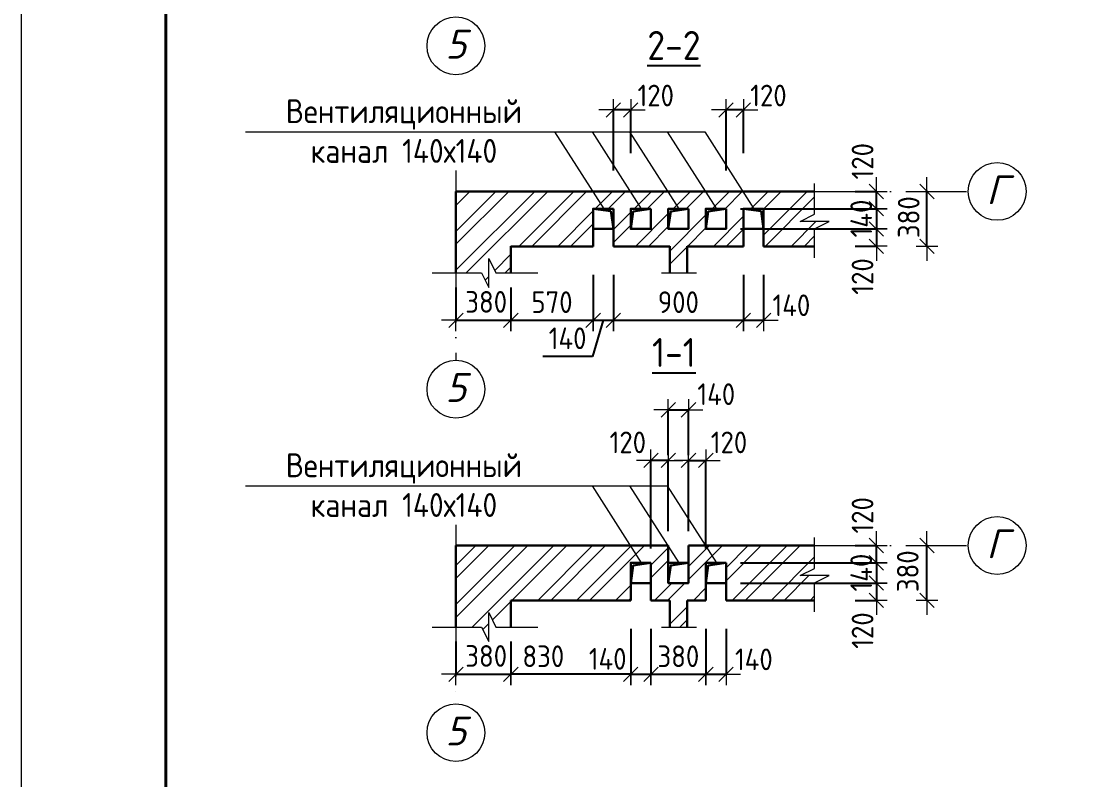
# Model space of a CAD drawing. Header units: millimetres. Extents: x 854812 to 1164625, y 589925 to 823301.
# Drawn here: x 1012654 to 1027511, y 620121 to 630616 of the extents above; entities that cross this region are included whole.
import ezdxf
from ezdxf.enums import TextEntityAlignment as Align

# ---------------------------------------------------------------- set-up
doc = ezdxf.new("R2010")
doc.units = ezdxf.units.MM
doc.linetypes.add('ACAD_ISO10W100', pattern=[18, 12, -3, 0, -3])
doc.linetypes.add('JIS_08_15', pattern=[17.25, 15, -0.75, 0.75, -0.75])
doc.layers.get('Defpoints').update_dxf_attribs({"color": 40})
doc.layers.add('F-text', color=7, linetype='Continuous')
for name, color, linetype, lineweight in [('Text', 7, 'Continuous', 15), ('оси', 50, 'JIS_08_15', 9), ('размеры', 215, 'Continuous', 13), ('стены', 172, 'Continuous', 30), ('текст', 7, 'Continuous', 13), ('УКАЗАТЕЛЬ', 6, 'Continuous', 13), ('штриховка', 8, 'Continuous', 9)]:
    doc.layers.add(name, color=color, linetype=linetype, lineweight=lineweight)
doc.styles.add('GOST 2.304', font='isocpeur.ttf', dxfattribs={"width": 0.9})
doc.styles.add('Isocpeur', font='isocpeui.ttf')
doc.styles.get("Standard").update_dxf_attribs({"font": 'arial.ttf'})
doc.styles.add('Оксана', font='arial.ttf')
doc.dimstyles.new('C 2', dxfattribs={"dimscale": 100, "dimtxt": 3, "dimasz": 0.1, "dimexe": 0, "dimexo": 2, "dimgap": 1, "dimtad": 1, "dimdec": 0, "dimlfac": 0.5, "dimdsep": 46, "dimtxsty": 'GOST 2.304', "dimblk": 'A8MITTA', "dimcen": 3, "dimclrt": 256, "dimaunit": 1, "dimadec": 0, "dimazin": 0, "dimtfac": 1, "dimtdec": 0, "dimtofl": 0, "dimtmove": 1, "dimatfit": 3, "dimldrblk": 'OBLIQUE', "dimfxl": 1, "dimtolj": 1, "dimtzin": 0, "dimarcsym": 0})

# ---------------------------------------------------------------- blocks, each defined once
blk = doc.blocks.new('*U1095')
at = {"color": 7, "linetype": 'Continuous', "lineweight": 0}
blk.add_lwpolyline([(-594, 420), (0, 420), (0, 0), (-594, 0)], close=True, dxfattribs=at)
at = {"color": 7, "linetype": 'Continuous', "lineweight": 40}
blk.add_lwpolyline([(-574, 415), (-5, 415), (-5, 5), (-574, 5)], close=True, dxfattribs=at)
at = {"color": 7, "style": 'Оксана', "flags": 8}
for tag, height, p in [('НАИМЕНОВАНИЕ_ОБЪЕКТА_СТРОИТЕЛЬСТВА', 2.71, (-64.88, 42.01)), ('НАИМЕНОВАНИЕ_ЧЕРТЕЖА', 2.86, (-88.9, 11.79))]:
    blk.add_attdef(tag, text='', height=height, dxfattribs=at).set_placement(p, align=Align.MIDDLE_CENTER)
at = {"color": 7, "linetype": 'Continuous', "lineweight": 20, "style": 'Оксана', "flags": 8}
blk.add_attdef('ИНВ.№ПОДЛ.', text='', height=2.5, rotation=90, dxfattribs=at).set_placement((-577.5, 17.5), align=Align.MIDDLE_CENTER)
for tag, height, p in [('НАИМЕНОВАНИЕ_СООРУЖЕНИЯ', 3.57, (-91.21, 26.62)), ('ОРГАНИЗАЦИЯ/ЛИЦЕНЗИЯ', 2.29, (-29.74, 11.97))]:
    blk.add_attdef(tag, text='', height=height, dxfattribs=at).set_placement(p, align=Align.MIDDLE_CENTER)
at = {"color": 7, "linetype": 'Continuous', "lineweight": 20, "flags": 8}
for tag, p in [('---------------------------------------------------', (-210, 5)), ('--------------------------------------------------', (-210, -2))]:
    blk.add_attdef(tag, text='', height=0.143, dxfattribs=at).set_placement(p, align=Align.TOP_LEFT)
at = {"layer": 'Text', "color": 7, "linetype": 'Continuous', "lineweight": 20, "style": 'GOST 2.304', "width": 0.9, "flags": 8}
blk.add_attdef('ОБОЗНАЧЕНИЕ_ДОКУМЕНТА', text='', height=4.29, dxfattribs=at).set_placement((-65.21, 54.98), align=Align.MIDDLE_CENTER)
at = {"layer": 'Text', "color": 7, "style": 'GOST 2.304', "width": 0.9, "flags": 8}
for tag, p in [('СТАДИЯ', (-47.5, 25)), ('ЛИСТ', (-32.5, 25)), ('ЛИСТОВ', (-15, 25))]:
    blk.add_attdef(tag, text='', height=2.86, dxfattribs=at).set_placement(p, align=Align.MIDDLE_CENTER)
blk = doc.blocks.new('A8MITTA')
for p, q in [((0, 15), (0, -15)), ((-20, 0), (20, 0)), ((-10, -10), (10, 10))]:
    blk.add_line(p, q)
blk = doc.blocks.new('*D1141')
at = {"layer": 'Defpoints', "color": 0, "ltscale": 0.1}
for p in [(1025190, 623361), (1025397, 623361), (1025397, 622601)]:
    blk.add_point(p, dxfattribs=at)
at = {"layer": 'размеры', "color": 0, "lineweight": -2, "ltscale": 0.1}
for p, q in [((1025197, 623361), (1025190, 623361)), ((1025190, 622611), (1025190, 623351)), ((1025197, 622601), (1025190, 622601))]:
    blk.add_line(p, q, dxfattribs=at)
at = {"layer": 'размеры', "color": 0, "lineweight": -2, "ltscale": 0.1, "xscale": 10, "yscale": 10, "zscale": 10}
for p, rotation in [((1025190, 623361), 90), ((1025190, 622601), 270)]:
    blk.add_blockref('A8MITTA', p, dxfattribs=dict(at, rotation=rotation))
at = {"layer": 'размеры', "ltscale": 0.1, "insert": (1024925, 623005), "char_height": 300, "attachment_point": 5, "rotation": 90, "style": 'GOST 2.304'}
blk.add_mtext('\\A1;380', dxfattribs=at)
blk = doc.blocks.new('_Oblique')
at = {"color": 0, "linetype": 'ByBlock', "lineweight": -2}
blk.add_line((-0.5, -0.5), (0.5, 0.5), dxfattribs=at)
blk = doc.blocks.new('*D1142')
at = {"layer": 'Defpoints', "color": 0, "ltscale": 0.1}
for p in [(1023998, 623361), (1024490, 623361), (1022409, 623122)]:
    blk.add_point(p, dxfattribs=at)
at = {"layer": 'размеры', "color": 0, "lineweight": -2, "ltscale": 0.1}
for p, q in [((1024198, 623361), (1024490, 623361)), ((1024490, 623132), (1024490, 623351)), ((1022609, 623122), (1024490, 623122))]:
    blk.add_line(p, q, dxfattribs=at)
at = {"layer": 'размеры', "color": 0, "lineweight": -2, "ltscale": 0.1, "xscale": 10, "yscale": 10, "zscale": 10}
for p, rotation in [((1024490, 623361), 90), ((1024490, 623122), 270)]:
    blk.add_blockref('A8MITTA', p, dxfattribs=dict(at, rotation=rotation))
at = {"layer": 'размеры', "ltscale": 0.1, "insert": (1024299, 623779), "char_height": 300, "attachment_point": 5, "rotation": 90, "style": 'GOST 2.304'}
blk.add_mtext('\\A1;120', dxfattribs=at)
blk = doc.blocks.new('*D1143')
at = {"layer": 'Defpoints', "color": 0, "ltscale": 0.1}
for p in [(1022409, 622842), (1023998, 622602), (1024490, 622602)]:
    blk.add_point(p, dxfattribs=at)
at = {"layer": 'размеры', "color": 0, "lineweight": -2, "ltscale": 0.1}
for p, q in [((1022609, 622842), (1024490, 622842)), ((1024490, 622832), (1024490, 622612)), ((1024198, 622602), (1024490, 622602))]:
    blk.add_line(p, q, dxfattribs=at)
at = {"layer": 'размеры', "color": 0, "lineweight": -2, "ltscale": 0.1, "xscale": 10, "yscale": 10, "zscale": 10}
for p, rotation in [((1024490, 622842), 90), ((1024490, 622602), 270)]:
    blk.add_blockref('A8MITTA', p, dxfattribs=dict(at, rotation=rotation))
at = {"layer": 'размеры', "ltscale": 0.1, "insert": (1024299, 622184), "char_height": 300, "attachment_point": 5, "rotation": 90, "style": 'GOST 2.304'}
blk.add_mtext('\\A1;120', dxfattribs=at)
blk = doc.blocks.new('*D1144')
at = {"layer": 'Defpoints', "color": 0, "ltscale": 0.1}
for p in [(1024238, 623122), (1024238, 622842), (1024490, 622842)]:
    blk.add_point(p, dxfattribs=at)
at = {"layer": 'размеры', "color": 0, "lineweight": -2, "ltscale": 0.1}
for p, q in [((1024438, 623122), (1024490, 623122)), ((1024490, 623112), (1024490, 622852)), ((1024438, 622842), (1024490, 622842))]:
    blk.add_line(p, q, dxfattribs=at)
at = {"layer": 'размеры', "color": 0, "lineweight": -2, "ltscale": 0.1, "xscale": 10, "yscale": 10, "zscale": 10}
for p, rotation in [((1024490, 623122), 90), ((1024490, 622842), 270)]:
    blk.add_blockref('A8MITTA', p, dxfattribs=dict(at, rotation=rotation))
at = {"layer": 'размеры', "ltscale": 0.1, "insert": (1024281, 622986), "char_height": 300, "attachment_point": 5, "rotation": 90, "style": 'GOST 2.304'}
blk.add_mtext('\\A1;140', dxfattribs=at)
blk = doc.blocks.new('*D1145')
at = {"layer": 'Defpoints', "color": 0, "ltscale": 0.1}
for p in [(1021089, 622407), (1021369, 622407), (1021369, 621578)]:
    blk.add_point(p, dxfattribs=at)
at = {"layer": 'размеры', "color": 0, "lineweight": -2, "ltscale": 0.1}
for p, q in [((1021089, 622207), (1021089, 621578)), ((1021369, 622207), (1021369, 621578)), ((1021099, 621578), (1021359, 621578))]:
    blk.add_line(p, q, dxfattribs=at)
at = {"layer": 'размеры', "color": 0, "lineweight": -2, "ltscale": 0.1, "xscale": 10, "yscale": 10, "zscale": 10, "rotation": 180}
blk.add_blockref('A8MITTA', (1021089, 621578), dxfattribs=at)
at = {"layer": 'размеры', "color": 0, "lineweight": -2, "ltscale": 0.1, "xscale": 10, "yscale": 10, "zscale": 10}
blk.add_blockref('A8MITTA', (1021369, 621578), dxfattribs=at)
at = {"layer": 'размеры', "ltscale": 0.1, "insert": (1020770, 621792), "char_height": 300, "attachment_point": 5, "style": 'GOST 2.304'}
blk.add_mtext('\\A1;140', dxfattribs=at)
blk = doc.blocks.new('*D1146')
at = {"layer": 'Defpoints', "color": 0, "ltscale": 0.1}
for p in [(1021369, 622407), (1022129, 622407), (1022129, 621578)]:
    blk.add_point(p, dxfattribs=at)
at = {"layer": 'размеры', "color": 0, "lineweight": -2, "ltscale": 0.1}
for p, q in [((1021369, 622207), (1021369, 621578)), ((1022129, 622207), (1022129, 621578)), ((1021379, 621578), (1022119, 621578))]:
    blk.add_line(p, q, dxfattribs=at)
at = {"layer": 'размеры', "color": 0, "lineweight": -2, "ltscale": 0.1, "xscale": 10, "yscale": 10, "zscale": 10, "rotation": 180}
blk.add_blockref('A8MITTA', (1021369, 621578), dxfattribs=at)
at = {"layer": 'размеры', "color": 0, "lineweight": -2, "ltscale": 0.1, "xscale": 10, "yscale": 10, "zscale": 10}
blk.add_blockref('A8MITTA', (1022129, 621578), dxfattribs=at)
at = {"layer": 'размеры', "ltscale": 0.1, "insert": (1021749, 621828), "char_height": 300, "attachment_point": 5, "style": 'GOST 2.304'}
blk.add_mtext('\\A1;380', dxfattribs=at)
blk = doc.blocks.new('*D1147')
at = {"layer": 'Defpoints', "color": 0, "ltscale": 0.1}
for p in [(1022129, 622407), (1022409, 622407), (1022409, 621578)]:
    blk.add_point(p, dxfattribs=at)
at = {"layer": 'размеры', "color": 0, "lineweight": -2, "ltscale": 0.1}
for p, q in [((1022129, 622207), (1022129, 621578)), ((1022409, 622207), (1022409, 621578)), ((1022139, 621578), (1022399, 621578))]:
    blk.add_line(p, q, dxfattribs=at)
at = {"layer": 'размеры', "color": 0, "lineweight": -2, "ltscale": 0.1, "xscale": 10, "yscale": 10, "zscale": 10, "rotation": 180}
blk.add_blockref('A8MITTA', (1022129, 621578), dxfattribs=at)
at = {"layer": 'размеры', "color": 0, "lineweight": -2, "ltscale": 0.1, "xscale": 10, "yscale": 10, "zscale": 10}
blk.add_blockref('A8MITTA', (1022409, 621578), dxfattribs=at)
at = {"layer": 'размеры', "ltscale": 0.1, "insert": (1022794, 621785), "char_height": 300, "attachment_point": 5, "style": 'GOST 2.304'}
blk.add_mtext('\\A1;140', dxfattribs=at)
blk = doc.blocks.new('*D1148')
at = {"layer": 'Defpoints', "color": 0, "ltscale": 0.1}
for p in [(1021889, 625239), (1021609, 624410), (1021889, 624410)]:
    blk.add_point(p, dxfattribs=at)
at = {"layer": 'размеры', "color": 0, "lineweight": -2, "ltscale": 0.1}
for p, q in [((1021609, 624610), (1021609, 625239)), ((1021619, 625239), (1021879, 625239)), ((1021889, 624610), (1021889, 625239))]:
    blk.add_line(p, q, dxfattribs=at)
at = {"layer": 'размеры', "color": 0, "lineweight": -2, "ltscale": 0.1, "xscale": 10, "yscale": 10, "zscale": 10, "rotation": 180}
blk.add_blockref('A8MITTA', (1021609, 625239), dxfattribs=at)
at = {"layer": 'размеры', "color": 0, "lineweight": -2, "ltscale": 0.1, "xscale": 10, "yscale": 10, "zscale": 10}
blk.add_blockref('A8MITTA', (1021889, 625239), dxfattribs=at)
at = {"layer": 'размеры', "ltscale": 0.1, "insert": (1022274, 625456), "char_height": 300, "attachment_point": 5, "style": 'GOST 2.304'}
blk.add_mtext('\\A1;140', dxfattribs=at)
blk = doc.blocks.new('*D1149')
at = {"layer": 'Defpoints', "color": 0, "ltscale": 0.1}
for p in [(1021369, 624539), (1021609, 623362), (1021369, 623122)]:
    blk.add_point(p, dxfattribs=at)
at = {"layer": 'размеры', "color": 0, "lineweight": -2, "ltscale": 0.1}
for p, q in [((1021369, 623322), (1021369, 624539)), ((1021599, 624539), (1021379, 624539)), ((1021609, 623562), (1021609, 624539))]:
    blk.add_line(p, q, dxfattribs=at)
at = {"layer": 'размеры', "color": 0, "lineweight": -2, "ltscale": 0.1, "xscale": 10, "yscale": 10, "zscale": 10, "rotation": 180}
blk.add_blockref('A8MITTA', (1021369, 624539), dxfattribs=at)
at = {"layer": 'размеры', "color": 0, "lineweight": -2, "ltscale": 0.1, "xscale": 10, "yscale": 10, "zscale": 10}
blk.add_blockref('A8MITTA', (1021609, 624539), dxfattribs=at)
at = {"layer": 'размеры', "ltscale": 0.1, "insert": (1021049, 624789), "char_height": 300, "attachment_point": 5, "style": 'GOST 2.304'}
blk.add_mtext('\\A1;120', dxfattribs=at)
blk = doc.blocks.new('*D1150')
at = {"layer": 'Defpoints', "color": 0, "ltscale": 0.1}
for p in [(1022129, 624539), (1021889, 623362), (1022129, 623122)]:
    blk.add_point(p, dxfattribs=at)
at = {"layer": 'размеры', "color": 0, "lineweight": -2, "ltscale": 0.1}
for p, q in [((1021889, 623562), (1021889, 624539)), ((1021899, 624539), (1022119, 624539)), ((1022129, 623322), (1022129, 624539))]:
    blk.add_line(p, q, dxfattribs=at)
at = {"layer": 'размеры', "color": 0, "lineweight": -2, "ltscale": 0.1, "xscale": 10, "yscale": 10, "zscale": 10, "rotation": 180}
blk.add_blockref('A8MITTA', (1021889, 624539), dxfattribs=at)
at = {"layer": 'размеры', "color": 0, "lineweight": -2, "ltscale": 0.1, "xscale": 10, "yscale": 10, "zscale": 10}
blk.add_blockref('A8MITTA', (1022129, 624539), dxfattribs=at)
at = {"layer": 'размеры', "ltscale": 0.1, "insert": (1022450, 624789), "char_height": 300, "attachment_point": 5, "style": 'GOST 2.304'}
blk.add_mtext('\\A1;120', dxfattribs=at)
blk = doc.blocks.new('*D1151')
at = {"layer": 'Defpoints', "color": 0, "ltscale": 0.1}
for p in [(1025190, 628263), (1025397, 628263), (1025397, 627503)]:
    blk.add_point(p, dxfattribs=at)
at = {"layer": 'размеры', "color": 0, "lineweight": -2, "ltscale": 0.1}
for p, q in [((1025197, 628263), (1025190, 628263)), ((1025190, 627513), (1025190, 628253)), ((1025197, 627503), (1025190, 627503))]:
    blk.add_line(p, q, dxfattribs=at)
at = {"layer": 'размеры', "color": 0, "lineweight": -2, "ltscale": 0.1, "xscale": 10, "yscale": 10, "zscale": 10}
for p, rotation in [((1025190, 628263), 90), ((1025190, 627503), 270)]:
    blk.add_blockref('A8MITTA', p, dxfattribs=dict(at, rotation=rotation))
at = {"layer": 'размеры', "ltscale": 0.1, "insert": (1024938, 627907), "char_height": 300, "attachment_point": 5, "rotation": 90, "style": 'GOST 2.304'}
blk.add_mtext('\\A1;380', dxfattribs=at)
blk = doc.blocks.new('*D1155')
at = {"layer": 'Defpoints', "color": 0, "ltscale": 0.1}
for p in [(1023998, 628263), (1024490, 628263), (1022409, 628024)]:
    blk.add_point(p, dxfattribs=at)
at = {"layer": 'размеры', "color": 0, "lineweight": -2, "ltscale": 0.1}
for p, q in [((1024198, 628263), (1024490, 628263)), ((1024490, 628034), (1024490, 628253)), ((1022609, 628024), (1024490, 628024))]:
    blk.add_line(p, q, dxfattribs=at)
at = {"layer": 'размеры', "color": 0, "lineweight": -2, "ltscale": 0.1, "xscale": 10, "yscale": 10, "zscale": 10}
for p, rotation in [((1024490, 628263), 90), ((1024490, 628024), 270)]:
    blk.add_blockref('A8MITTA', p, dxfattribs=dict(at, rotation=rotation))
at = {"layer": 'размеры', "ltscale": 0.1, "insert": (1024299, 628681), "char_height": 300, "attachment_point": 5, "rotation": 90, "style": 'GOST 2.304'}
blk.add_mtext('\\A1;120', dxfattribs=at)
blk = doc.blocks.new('*D1156')
at = {"layer": 'Defpoints', "color": 0, "ltscale": 0.1}
for p in [(1022409, 627744), (1023998, 627504), (1024490, 627504)]:
    blk.add_point(p, dxfattribs=at)
at = {"layer": 'размеры', "color": 0, "lineweight": -2, "ltscale": 0.1}
for p, q in [((1022609, 627744), (1024490, 627744)), ((1024490, 627734), (1024490, 627514)), ((1024198, 627504), (1024490, 627504))]:
    blk.add_line(p, q, dxfattribs=at)
at = {"layer": 'размеры', "color": 0, "lineweight": -2, "ltscale": 0.1, "xscale": 10, "yscale": 10, "zscale": 10}
for p, rotation in [((1024490, 627744), 90), ((1024490, 627504), 270)]:
    blk.add_blockref('A8MITTA', p, dxfattribs=dict(at, rotation=rotation))
at = {"layer": 'размеры', "ltscale": 0.1, "insert": (1024299, 627086), "char_height": 300, "attachment_point": 5, "rotation": 90, "style": 'GOST 2.304'}
blk.add_mtext('\\A1;120', dxfattribs=at)
blk = doc.blocks.new('*D1157')
at = {"layer": 'Defpoints', "color": 0, "ltscale": 0.1}
for p in [(1024238, 628024), (1024238, 627744), (1024490, 627744)]:
    blk.add_point(p, dxfattribs=at)
at = {"layer": 'размеры', "color": 0, "lineweight": -2, "ltscale": 0.1}
for p, q in [((1024438, 628024), (1024490, 628024)), ((1024490, 628014), (1024490, 627754)), ((1024438, 627744), (1024490, 627744))]:
    blk.add_line(p, q, dxfattribs=at)
at = {"layer": 'размеры', "color": 0, "lineweight": -2, "ltscale": 0.1, "xscale": 10, "yscale": 10, "zscale": 10}
for p, rotation in [((1024490, 628024), 90), ((1024490, 627744), 270)]:
    blk.add_blockref('A8MITTA', p, dxfattribs=dict(at, rotation=rotation))
at = {"layer": 'размеры', "ltscale": 0.1, "insert": (1024281, 627888), "char_height": 300, "attachment_point": 5, "rotation": 90, "style": 'GOST 2.304'}
blk.add_mtext('\\A1;140', dxfattribs=at)
blk = doc.blocks.new('*D1152')
at = {"layer": 'Defpoints', "color": 0, "ltscale": 0.1}
for p in [(1020569, 627309), (1020849, 627309), (1020849, 626480)]:
    blk.add_point(p, dxfattribs=at)
at = {"layer": 'размеры', "color": 0, "lineweight": -2, "ltscale": 0.1}
for p, q in [((1020569, 627109), (1020569, 626480)), ((1020849, 627109), (1020849, 626480)), ((1020709, 626480), (1020558, 625980)), ((1020579, 626480), (1020839, 626480)), ((1020558, 625980), (1019872, 625980))]:
    blk.add_line(p, q, dxfattribs=at)
at = {"layer": 'размеры', "color": 0, "lineweight": -2, "ltscale": 0.1, "xscale": 10, "yscale": 10, "zscale": 10, "rotation": 180}
blk.add_blockref('A8MITTA', (1020569, 626480), dxfattribs=at)
at = {"layer": 'размеры', "color": 0, "lineweight": -2, "ltscale": 0.1, "xscale": 10, "yscale": 10, "zscale": 10}
blk.add_blockref('A8MITTA', (1020849, 626480), dxfattribs=at)
at = {"layer": 'размеры', "ltscale": 0.1, "insert": (1020215, 626230), "char_height": 300, "attachment_point": 5, "style": 'GOST 2.304'}
blk.add_mtext('\\A1;140', dxfattribs=at)
blk = doc.blocks.new('*D1153')
at = {"layer": 'Defpoints', "color": 0, "ltscale": 0.1}
for p in [(1022649, 627309), (1020849, 627109), (1022649, 626480)]:
    blk.add_point(p, dxfattribs=at)
at = {"layer": 'размеры', "color": 0, "lineweight": -2, "ltscale": 0.1}
for p, q in [((1022649, 627109), (1022649, 626480)), ((1020849, 626909), (1020849, 626480)), ((1020859, 626480), (1022639, 626480))]:
    blk.add_line(p, q, dxfattribs=at)
at = {"layer": 'размеры', "color": 0, "lineweight": -2, "ltscale": 0.1, "xscale": 10, "yscale": 10, "zscale": 10, "rotation": 180}
blk.add_blockref('A8MITTA', (1020849, 626480), dxfattribs=at)
at = {"layer": 'размеры', "color": 0, "lineweight": -2, "ltscale": 0.1, "xscale": 10, "yscale": 10, "zscale": 10}
blk.add_blockref('A8MITTA', (1022649, 626480), dxfattribs=at)
at = {"layer": 'размеры', "ltscale": 0.1, "insert": (1021749, 626730), "char_height": 300, "attachment_point": 5, "style": 'GOST 2.304'}
blk.add_mtext('\\A1;900', dxfattribs=at)
blk = doc.blocks.new('*D1154')
at = {"layer": 'Defpoints', "color": 0, "ltscale": 0.1}
for p in [(1022649, 627309), (1022929, 627309), (1022929, 626480)]:
    blk.add_point(p, dxfattribs=at)
at = {"layer": 'размеры', "color": 0, "lineweight": -2, "ltscale": 0.1}
for p, q in [((1022649, 627109), (1022649, 626480)), ((1022929, 627109), (1022929, 626480)), ((1022659, 626480), (1022919, 626480))]:
    blk.add_line(p, q, dxfattribs=at)
at = {"layer": 'размеры', "color": 0, "lineweight": -2, "ltscale": 0.1, "xscale": 10, "yscale": 10, "zscale": 10, "rotation": 180}
blk.add_blockref('A8MITTA', (1022649, 626480), dxfattribs=at)
at = {"layer": 'размеры', "color": 0, "lineweight": -2, "ltscale": 0.1, "xscale": 10, "yscale": 10, "zscale": 10}
blk.add_blockref('A8MITTA', (1022929, 626480), dxfattribs=at)
at = {"layer": 'размеры', "ltscale": 0.1, "insert": (1023314, 626687), "char_height": 300, "attachment_point": 5, "style": 'GOST 2.304'}
blk.add_mtext('\\A1;140', dxfattribs=at)
blk = doc.blocks.new('*D1158')
at = {"layer": 'Defpoints', "color": 0, "ltscale": 0.1}
for p in [(1022409, 629391), (1022649, 628593), (1022409, 628353)]:
    blk.add_point(p, dxfattribs=at)
at = {"layer": 'размеры', "color": 0, "lineweight": -2, "ltscale": 0.1}
for p, q in [((1022409, 628553), (1022409, 629391)), ((1022639, 629391), (1022419, 629391)), ((1022649, 628793), (1022649, 629391))]:
    blk.add_line(p, q, dxfattribs=at)
at = {"layer": 'размеры', "color": 0, "lineweight": -2, "ltscale": 0.1, "xscale": 10, "yscale": 10, "zscale": 10, "rotation": 180}
blk.add_blockref('A8MITTA', (1022409, 629391), dxfattribs=at)
at = {"layer": 'размеры', "color": 0, "lineweight": -2, "ltscale": 0.1, "xscale": 10, "yscale": 10, "zscale": 10}
blk.add_blockref('A8MITTA', (1022649, 629391), dxfattribs=at)
at = {"layer": 'размеры', "ltscale": 0.1, "insert": (1022996, 629591), "char_height": 300, "attachment_point": 5, "style": 'GOST 2.304'}
blk.add_mtext('\\A1;120', dxfattribs=at)
blk = doc.blocks.new('*D1159')
at = {"layer": 'Defpoints', "color": 0, "ltscale": 0.1}
for p in [(1020849, 629391), (1021089, 628593), (1020849, 628353)]:
    blk.add_point(p, dxfattribs=at)
at = {"layer": 'размеры', "color": 0, "lineweight": -2, "ltscale": 0.1}
for p, q in [((1020849, 628553), (1020849, 629391)), ((1021079, 629391), (1020859, 629391)), ((1021089, 628793), (1021089, 629391))]:
    blk.add_line(p, q, dxfattribs=at)
at = {"layer": 'размеры', "color": 0, "lineweight": -2, "ltscale": 0.1, "xscale": 10, "yscale": 10, "zscale": 10, "rotation": 180}
blk.add_blockref('A8MITTA', (1020849, 629391), dxfattribs=at)
at = {"layer": 'размеры', "color": 0, "lineweight": -2, "ltscale": 0.1, "xscale": 10, "yscale": 10, "zscale": 10}
blk.add_blockref('A8MITTA', (1021089, 629391), dxfattribs=at)
at = {"layer": 'размеры', "ltscale": 0.1, "insert": (1021436, 629591), "char_height": 300, "attachment_point": 5, "style": 'GOST 2.304'}
blk.add_mtext('\\A1;120', dxfattribs=at)
blk = doc.blocks.new('*D1171')
at = {"layer": 'Defpoints', "color": 0, "ltscale": 0.1}
for p in [(1021089, 622407), (1019429, 622233), (1019429, 621578)]:
    blk.add_point(p, dxfattribs=at)
at = {"layer": 'размеры', "color": 0, "lineweight": -2, "ltscale": 0.1}
for p, q in [((1021089, 622207), (1021089, 621578)), ((1019429, 622033), (1019429, 621578)), ((1021079, 621578), (1019439, 621578))]:
    blk.add_line(p, q, dxfattribs=at)
at = {"layer": 'размеры', "color": 0, "lineweight": -2, "ltscale": 0.1, "xscale": 10, "yscale": 10, "zscale": 10, "rotation": 180}
blk.add_blockref('A8MITTA', (1019429, 621578), dxfattribs=at)
at = {"layer": 'размеры', "color": 0, "lineweight": -2, "ltscale": 0.1, "xscale": 10, "yscale": 10, "zscale": 10}
blk.add_blockref('A8MITTA', (1021089, 621578), dxfattribs=at)
at = {"layer": 'размеры', "ltscale": 0.1, "insert": (1019879, 621828), "char_height": 300, "attachment_point": 5, "style": 'GOST 2.304'}
blk.add_mtext('\\A1;830', dxfattribs=at)
blk = doc.blocks.new('*D1172')
at = {"layer": 'Defpoints', "color": 0, "ltscale": 0.1}
for p in [(1018669, 622233, 0), (1019429, 622233, 0), (1019429, 621578)]:
    blk.add_point(p, dxfattribs=at)
at = {"layer": 'размеры', "color": 0, "lineweight": -2, "ltscale": 0.1}
for p, q in [((1018669, 622033), (1018669, 621578)), ((1019429, 622033), (1019429, 621578)), ((1018679, 621578), (1019419, 621578))]:
    blk.add_line(p, q, dxfattribs=at)
at = {"layer": 'размеры', "color": 0, "lineweight": -2, "ltscale": 0.1, "xscale": 10, "yscale": 10, "zscale": 10, "rotation": 180}
blk.add_blockref('A8MITTA', (1018669, 621578), dxfattribs=at)
at = {"layer": 'размеры', "color": 0, "lineweight": -2, "ltscale": 0.1, "xscale": 10, "yscale": 10, "zscale": 10}
blk.add_blockref('A8MITTA', (1019429, 621578), dxfattribs=at)
at = {"layer": 'размеры', "ltscale": 0.1, "insert": (1019088, 621832), "char_height": 300, "attachment_point": 5, "style": 'GOST 2.304'}
blk.add_mtext('\\A1;380', dxfattribs=at)
blk = doc.blocks.new('*D1173')
at = {"layer": 'Defpoints', "color": 0, "ltscale": 0.1}
for p in [(1019429, 627135, 0), (1020569, 626879, 0), (1020569, 626480)]:
    blk.add_point(p, dxfattribs=at)
at = {"layer": 'размеры', "color": 0, "lineweight": -2, "ltscale": 0.1}
for p, q in [((1019429, 626935), (1019429, 626480)), ((1020569, 626679), (1020569, 626480)), ((1019439, 626480), (1020559, 626480))]:
    blk.add_line(p, q, dxfattribs=at)
at = {"layer": 'размеры', "color": 0, "lineweight": -2, "ltscale": 0.1, "xscale": 10, "yscale": 10, "zscale": 10, "rotation": 180}
blk.add_blockref('A8MITTA', (1019429, 626480), dxfattribs=at)
at = {"layer": 'размеры', "color": 0, "lineweight": -2, "ltscale": 0.1, "xscale": 10, "yscale": 10, "zscale": 10}
blk.add_blockref('A8MITTA', (1020569, 626480), dxfattribs=at)
at = {"layer": 'размеры', "ltscale": 0.1, "insert": (1019999, 626730), "char_height": 300, "attachment_point": 5, "style": 'GOST 2.304'}
blk.add_mtext('\\A1;570', dxfattribs=at)
blk = doc.blocks.new('*D1174')
at = {"layer": 'Defpoints', "color": 0, "ltscale": 0.1}
for p in [(1018669, 627135, 0), (1019429, 627135, 0), (1019429, 626480)]:
    blk.add_point(p, dxfattribs=at)
at = {"layer": 'размеры', "color": 0, "lineweight": -2, "ltscale": 0.1}
for p, q in [((1018669, 626935), (1018669, 626480)), ((1019429, 626935), (1019429, 626480)), ((1018679, 626480), (1019419, 626480))]:
    blk.add_line(p, q, dxfattribs=at)
at = {"layer": 'размеры', "color": 0, "lineweight": -2, "ltscale": 0.1, "xscale": 10, "yscale": 10, "zscale": 10, "rotation": 180}
blk.add_blockref('A8MITTA', (1018669, 626480), dxfattribs=at)
at = {"layer": 'размеры', "color": 0, "lineweight": -2, "ltscale": 0.1, "xscale": 10, "yscale": 10, "zscale": 10}
blk.add_blockref('A8MITTA', (1019429, 626480), dxfattribs=at)
at = {"layer": 'размеры', "ltscale": 0.1, "insert": (1019088, 626734), "char_height": 300, "attachment_point": 5, "style": 'GOST 2.304'}
blk.add_mtext('\\A1;380', dxfattribs=at)

msp = doc.modelspace()

# ---------------------------------------------------------------- hatches: boundary and pattern name
at = {"layer": 'штриховка', "ltscale": 0.1}
h = msp.add_hatch(dxfattribs=at)
h.set_pattern_fill('ANSI32', color=256, scale=40, style=0)
h.set_pattern_definition([(45, (43067.38, 7188), (-269.40768, 269.40768), []), (45, (43247, 7188), (-269.40768, 269.40768), [])])
h.paths.add_polyline_path([(1018669.2, 628263.4), (1018669.2, 627134.8), (1019023.9, 627134.8), (1019123.9, 626934.8), (1019123.9, 627334.8), (1019223.9, 627134.8), (1019429.2, 627134.8), (1019429.2, 627502.9), (1020569.2, 627502.9), (1020569.2, 627743.5), (1020569.2, 628023.5), (1020716.1, 628023.5), (1020562.5, 628263.4)])
h.paths.add_polyline_path([(1020562.5, 628263.4), (1020716.1, 628023.5), (1020849.2, 628023.5), (1020849.2, 627743.5), (1020849.2, 627502.9), (1021629.2, 627502.9), (1021629.2, 627134.8), (1021869.2, 627134.8), (1021869.2, 627502.9), (1022649.2, 627502.9), (1022649.2, 627743.5), (1022649.2, 628023.5), (1022796.1, 628023.5), (1022642.5, 628263.4), (1022122.5, 628263.4), (1022276.1, 628023.5), (1022409.2, 628023.5), (1022409.2, 627743.5), (1022129.2, 627743.5), (1022129.2, 628023.5), (1022276.1, 628023.5), (1022122.5, 628263.4), (1021602.5, 628263.4), (1021756.1, 628023.5), (1021889.2, 628023.5), (1021889.2, 627743.5), (1021609.2, 627743.5), (1021609.2, 628023.5), (1021756.1, 628023.5), (1021602.5, 628263.4), (1021082.5, 628263.4), (1021236.1, 628023.5), (1021369.2, 628023.5), (1021369.2, 627743.5), (1021089.2, 627743.5), (1021089.2, 628023.5), (1021236.1, 628023.5), (1021082.5, 628263.4)])
h.paths.add_polyline_path([(1022642.5, 628263.4), (1022796.1, 628023.5), (1022929.2, 628023.5), (1022929.2, 627743.5), (1022929.2, 627502.9), (1023636.1, 627502.9), (1023636.1, 627746.2), (1023836.1, 627846.2), (1023436.1, 627846.2), (1023636.1, 627946.2), (1023636.1, 628263.4)])
h = msp.add_hatch(dxfattribs=at)
h.set_pattern_fill('ANSI32', color=256, scale=40, style=0)
h.set_pattern_definition([(45, (43067.38, 7950.97), (-269.40768, 269.40768), []), (45, (43247, 7950.97), (-269.40768, 269.40768), [])])
h.paths.add_polyline_path([(1021089.2, 623121.6), (1021229.2, 623121.6), (1021080.7, 623361.5), (1018669.2, 623361.5), (1018669.2, 622232.9), (1019023.9, 622232.9), (1019123.9, 622032.9), (1019123.9, 622432.9), (1019223.9, 622232.9), (1019429.2, 622232.9), (1019429.2, 622601), (1021089.2, 622601), (1021089.2, 622841.6)])
h.paths.add_polyline_path([(1021461.7, 623361.5), (1021080.7, 623361.5), (1021229.2, 623121.6), (1021369.2, 623121.6), (1021369.2, 622841.6), (1021369.2, 622601), (1021629.2, 622601), (1021629.2, 622232.9), (1021869.2, 622232.9), (1021869.2, 622601), (1022129.2, 622601), (1022129.2, 622841.6), (1022129.2, 623121.6), (1022269.2, 623121.6), (1021889.2, 623335.4), (1021889.2, 623121.6), (1021889.2, 622841.6), (1021609.2, 622841.6), (1021609.2, 623121.6), (1021609.2, 623238.4)])
h.paths.add_polyline_path([(1021609.2, 623361.5), (1021461.7, 623361.5), (1021609.2, 623238.4)])
h.paths.add_polyline_path([(1023636.1, 623361.5), (1021889.2, 623361.5), (1021889.2, 623335.4), (1022269.2, 623121.6), (1022409.2, 623121.6), (1022409.2, 622841.6), (1022409.2, 622601), (1023636.1, 622601), (1023636.1, 622844.3), (1023836.1, 622944.3), (1023436.1, 622944.3), (1023636.1, 623044.3)])

# ---------------------------------------------------------------- linework, layer by layer
at = {"layer": 'оси', "color": 7, "linetype": 'ACAD_ISO10W100', "ltscale": 70}
for p, q in [((1018669.2, 628551.1, 0), (1018669.2, 625925.2, 0)), ((1023636.1, 628263.4, 0), (1025762.8, 628263.4, 0)), ((1018669.2, 623649.2, 0), (1018669.2, 621170, 0)), ((1023636.1, 623361.5, 0), (1025762.8, 623361.5, 0))]:
    msp.add_line(p, q, dxfattribs=at)
at = {"layer": 'стены', "ltscale": 0.1}
for p, q in [((1018669.2, 628263.4, 0), (1018669.2, 627134.8, 0)), ((1023636.1, 628263.4, 0), (1018669.2, 628263.4, 0)), ((1020569.2, 627743.5, 0), (1020569.2, 627502.9, 0)), ((1020849.2, 627743.5, 0), (1020849.2, 627502.9, 0)), ((1022649.2, 627743.5, 0), (1022649.2, 627502.9, 0)), ((1022929.2, 627743.5, 0), (1022929.2, 627502.9, 0)), ((1019429.2, 627503.4, 0), (1019429.2, 627134.8, 0)), ((1020569.2, 627502.9, 0), (1019429.2, 627502.9, 0)), ((1021629.2, 627502.9, 0), (1020849.2, 627502.9, 0)), ((1021629.2, 627503.4, 0), (1021629.2, 627134.8, 0)), ((1021869.2, 627503.4, 0), (1021869.2, 627134.8, 0)), ((1022649.2, 627502.9, 0), (1021869.2, 627502.9, 0)), ((1023636.1, 627502.9, 0), (1022929.2, 627502.9, 0)), ((1018669.2, 623361.5, 0), (1018669.2, 622232.9, 0)), ((1021609.2, 623361.5, 0), (1018669.2, 623361.5, 0)), ((1021609.2, 623362.2, 0), (1021609.2, 623121.6, 0)), ((1021889.2, 623362.2, 0), (1021889.2, 623121.6, 0)), ((1023636.1, 623361.5, 0), (1021889.2, 623361.5, 0)), ((1021089.2, 622841.6, 0), (1021089.2, 622601, 0)), ((1021369.2, 622841.6, 0), (1021369.2, 622601, 0)), ((1022129.2, 622841.6, 0), (1022129.2, 622601, 0)), ((1022409.2, 622841.6, 0), (1022409.2, 622601, 0)), ((1019429.2, 622601.5, 0), (1019429.2, 622232.9, 0)), ((1021089.2, 622601, 0), (1019429.2, 622601, 0)), ((1021629.2, 622601, 0), (1021369.2, 622601, 0)), ((1021629.2, 622601, 0), (1021369.2, 622601, 0)), ((1021629.2, 622601.5, 0), (1021629.2, 622232.9, 0)), ((1021869.2, 622601.5, 0), (1021869.2, 622232.9, 0)), ((1022129.2, 622601, 0), (1021869.2, 622601, 0)), ((1022129.2, 622601, 0), (1021869.2, 622601, 0)), ((1023636.1, 622601, 0), (1022409.2, 622601, 0))]:
    msp.add_line(p, q, dxfattribs=at)
at = {"layer": 'стены', "ltscale": 0.1, "elevation": 0}
for points in [[(1020849.2, 628023.5), (1020569.2, 628023.5), (1020569.2, 627743.5), (1020849.2, 627743.5)], [(1021369.2, 628023.5), (1021089.2, 628023.5), (1021089.2, 627743.5), (1021369.2, 627743.5)], [(1021889.2, 628023.5), (1021609.2, 628023.5), (1021609.2, 627743.5), (1021889.2, 627743.5)], [(1022409.2, 628023.5), (1022129.2, 628023.5), (1022129.2, 627743.5), (1022409.2, 627743.5)], [(1022929.2, 628023.5), (1022649.2, 628023.5), (1022649.2, 627743.5), (1022929.2, 627743.5)], [(1021369.2, 623121.6), (1021089.2, 623121.6), (1021089.2, 622841.6), (1021369.2, 622841.6)], [(1021889.2, 623121.6), (1021609.2, 623121.6), (1021609.2, 622841.6), (1021889.2, 622841.6)], [(1022409.2, 623121.6), (1022129.2, 623121.6), (1022129.2, 622841.6), (1022409.2, 622841.6)]]:
    msp.add_lwpolyline(points, close=True, dxfattribs=at)
for points in [[(1020849.2, 627743.5), (1020813.4, 627988.8), (1020569.2, 628023.5)], [(1021369.2, 628023.5), (1021123.9, 627987.7), (1021089.2, 627743.5)], [(1021889.2, 628023.5), (1021643.9, 627987.7), (1021609.2, 627743.5)], [(1022409.2, 628023.5), (1022163.9, 627987.7), (1022129.2, 627743.5)], [(1022929.2, 627743.5), (1022893.4, 627988.8), (1022649.2, 628023.5)], [(1021369.2, 623121.6), (1021123.9, 623085.7), (1021089.2, 622841.6)], [(1021889.2, 623121.6), (1021643.9, 623085.7), (1021609.2, 622841.6)], [(1022409.2, 623121.6), (1022163.9, 623085.7), (1022129.2, 622841.6)]]:
    msp.add_lwpolyline(points, dxfattribs=at)
at = {"layer": 'текст', "color": 7}
for centre in [(1018669.2, 630278.2, 0), (1026162.8, 628263.4, 0), (1018669.2, 625525.3, 0), (1026162.8, 623361.5, 0), (1018669.2, 620770, 0)]:
    msp.add_circle(centre, 400, dxfattribs=at)
at = {"layer": 'УКАЗАТЕЛЬ', "ltscale": 0.1}
for p, q in [((1020034.7, 629087.9, 0), (1020716.1, 628023.5, 0)), ((1020554.7, 629087.9, 0), (1021236.1, 628023.5, 0)), ((1021074.7, 629087.9, 0), (1021756.1, 628023.5, 0)), ((1021594.7, 629087.9, 0), (1022276.1, 628023.5, 0)), ((1020554.7, 624185.9, 0), (1021236.1, 623121.6, 0)), ((1021074.7, 624185.9, 0), (1021756.1, 623121.6, 0))]:
    msp.add_line(p, q, dxfattribs=at)
at = {"layer": 'УКАЗАТЕЛЬ', "ltscale": 0.1, "elevation": 0}
for points in [[(1015753.5, 629087.9), (1022114.7, 629087.9), (1022796.1, 628023.5)], [(1015753.5, 624185.9), (1021594.7, 624185.9), (1022276.1, 623121.6)]]:
    msp.add_lwpolyline(points, dxfattribs=at)
at = {"layer": 'УКАЗАТЕЛЬ', "ltscale": 100, "elevation": 0}
for points in [[(1023636.1, 627345.3), (1023636.1, 627746.2), (1023836.1, 627846.2), (1023436.1, 627846.2), (1023636.1, 627946.2), (1023636.1, 628373.1)], [(1018338.7, 627134.8), (1019023.9, 627134.8), (1019123.9, 626934.8), (1019123.9, 627334.8), (1019223.9, 627134.8), (1019805.5, 627134.8)], [(1021514.5, 627134.8), (1021999, 627134.8)], [(1023636.1, 622443.3), (1023636.1, 622844.3), (1023836.1, 622944.3), (1023436.1, 622944.3), (1023636.1, 623044.3), (1023636.1, 623471.1)], [(1018338.7, 622232.9), (1019023.9, 622232.9), (1019123.9, 622032.9), (1019123.9, 622432.9), (1019223.9, 622232.9), (1019805.5, 622232.9)], [(1021514.5, 622232.9), (1021999, 622232.9)]]:
    msp.add_lwpolyline(points, dxfattribs=at)

# ---------------------------------------------------------------- block references
at = {"ltscale": 130, "xscale": 100, "yscale": 100, "zscale": 100}
msp.add_blockref('*U1095', (1072053.9, 609626.2), dxfattribs=at)

# ---------------------------------------------------------------- texts
at = {"layer": 'F-text', "linetype": 'Continuous', "attachment_point": 5, "style": 'GOST 2.304'}
for s, insert, char_height, width in [('{\\L2-2}', (1021687.3, 630284.9, 0), 400, 997.004), ('Вентиляционный канал 140х140', (1017948.8, 629099, 0), 330, 4482.423), ('{\\L1-1}', (1021687.3, 626033.4, 0), 400, 1149.764), ('Вентиляционный канал 140х140', (1017948.8, 624197.1, 0), 330, 4482.423)]:
    msp.add_mtext(s, dxfattribs=dict(at, insert=insert, char_height=char_height, width=width))
at = {"layer": 'текст', "color": 7, "style": 'Isocpeur'}
for s, p in [('5', (1018668, 630101.8, 0)), ('Г', (1026161.9, 628087, 0)), ('5', (1018668, 625348.9, 0)), ('Г', (1026161.9, 623185.1, 0)), ('5', (1018668, 620593.6, 0))]:
    msp.add_text(s, height=400, dxfattribs=at).set_placement(p, align=Align.CENTER)

# ---------------------------------------------------------------- dimensions: what is measured, and where the dimension line sits
at = {"layer": 'размеры', "ltscale": 0.1}
for base, p1, p2, picture, middle in [((1020849.2, 629391, 0), (1021089.2, 628592.5, 0), (1020849.2, 628352.6, 0), '*D1159', (1021435.7, 629591.3, 0)), ((1022409.2, 629391, 0), (1022649.2, 628592.5, 0), (1022409.2, 628352.6, 0), '*D1158', (1022995.7, 629591.3, 0)), ((1022929.2, 626480, 0), (1022649.2, 627308.9, 0), (1022929.2, 627308.9, 0), '*D1154', (1023314.1, 626687.2, 0)), ((1019429.2, 626480, 0), (1018669.2, 627134.8, 0), (1019429.2, 627134.8, 0), '*D1174', (1019087.7, 626734.2, 0)), ((1021889.2, 625238.9, 0), (1021609.2, 624409.9, 0), (1021889.2, 624409.9, 0), '*D1148', (1022274.1, 625455.8, 0)), ((1021369.2, 621578, 0), (1021089.2, 622407, 0), (1021369.2, 622407, 0), '*D1145', (1020770.3, 621792.4, 0)), ((1022409.2, 621578, 0), (1022129.2, 622407, 0), (1022409.2, 622407, 0), '*D1147', (1022794.1, 621785.2, 0)), ((1019429.2, 621578, 0), (1018669.2, 622232.9, 0), (1019429.2, 622232.9, 0), '*D1172', (1019087.7, 621832.2, 0))]:
    dim = msp.add_linear_dim(base=base, p1=p1, p2=p2, dimstyle='C 2', override={"dimtmove": 2}, dxfattribs=at)
    dim.commit()
    dim.dimension.update_dxf_attribs({"geometry": picture, "text_midpoint": middle, "dimtype": 160})
for base, p1, p2, angle, picture, middle in [((1024489.9, 628263.4, 0), (1022409.2, 628023.5, 0), (1023997.9, 628263.4, 0), 90, '*D1155', (1024299.1, 628680.6, 0)), ((1025189.9, 628263.4, 0), (1025397.4, 627503.4, 0), (1025397.4, 628263.4, 0), 90, '*D1151', (1024937.8, 627907.1, 0)), ((1024489.9, 627743.5, 0), (1024238.4, 628023.5, 0), (1024238.4, 627743.5, 0), 90, '*D1157', (1024281, 627887.8, 0)), ((1024489.9, 627503.6, 0), (1022409.2, 627743.5, 0), (1023997.9, 627503.6, 0), 270, '*D1156', (1024299.1, 627086.4, 0)), ((1024489.9, 623361.5, 0), (1022409.2, 623121.6, 0), (1023997.9, 623361.5, 0), 90, '*D1142', (1024299.1, 623778.7, 0)), ((1025189.9, 623361.5, 0), (1025397.4, 622601.5, 0), (1025397.4, 623361.5, 0), 90, '*D1141', (1024924.8, 623005, 0)), ((1024489.9, 622841.6, 0), (1024238.4, 623121.6, 0), (1024238.4, 622841.6, 0), 90, '*D1144', (1024281, 622985.9, 0)), ((1024489.9, 622601.7, 0), (1022409.2, 622841.6, 0), (1023997.9, 622601.7, 0), 270, '*D1143', (1024299.1, 622184.5, 0))]:
    dim = msp.add_linear_dim(base=base, p1=p1, p2=p2, angle=angle, dimstyle='C 2', override={"dimtmove": 2}, dxfattribs=at)
    dim.commit()
    dim.dimension.update_dxf_attribs({"geometry": picture, "text_midpoint": middle, "dimtype": 160})
for base, p1, p2, picture, middle in [((1020849.2, 626480, 0), (1020569.2, 627308.9, 0), (1020849.2, 627308.9, 0), '*D1152', (1020458, 625980.5, 0)), ((1021369.2, 624538.9, 0), (1021609.2, 623362.2, 0), (1021369.2, 623121.6, 0), '*D1149', (1021048.5, 624538.9, 0))]:
    dim = msp.add_linear_dim(base=base, p1=p1, p2=p2, dimstyle='C 2', dxfattribs=at)
    dim.commit()
    dim.dimension.update_dxf_attribs({"geometry": picture, "text_midpoint": middle, "dimtype": 160})
for base, p1, p2, picture, middle in [((1022649.2, 626480, 0), (1020849.2, 627108.9, 0), (1022649.2, 627308.9, 0), '*D1153', (1021749.2, 626730, 0)), ((1022129.2, 621578, 0), (1021369.2, 622407, 0), (1022129.2, 622407, 0), '*D1146', (1021749.2, 621828, 0))]:
    dim = msp.add_linear_dim(base=base, p1=p1, p2=p2, dimstyle='C 2', dxfattribs=at)
    dim.commit()
    dim.dimension.update_dxf_attribs({"geometry": picture, "text_midpoint": middle})
dim = msp.add_linear_dim(base=(1020569.2, 626480, 0), p1=(1019429.2, 627134.8, 0), p2=(1020569.2, 626878.9, 0), dimstyle='C 2', override={"dimtmove": 2}, dxfattribs=at)
dim.commit()
dim.dimension.update_dxf_attribs({"geometry": '*D1173', "text_midpoint": (1019999.2, 626730, 0)})
for base, p1, p2, picture, middle in [((1022129.2, 624538.9, 0), (1021889.2, 623362.2, 0), (1022129.2, 623121.6, 0), '*D1150', (1022449.9, 624538.9, 0)), ((1019429.2, 621578, 0), (1021089.2, 622407, 0), (1019429.2, 622232.9, 0), '*D1171', (1019879.2, 621578, 0))]:
    dim = msp.add_linear_dim(base=base, p1=p1, p2=p2, angle=180, dimstyle='C 2', dxfattribs=at)
    dim.commit()
    dim.dimension.update_dxf_attribs({"geometry": picture, "text_midpoint": middle, "dimtype": 160})

doc.saveas('drawing.dxf')
